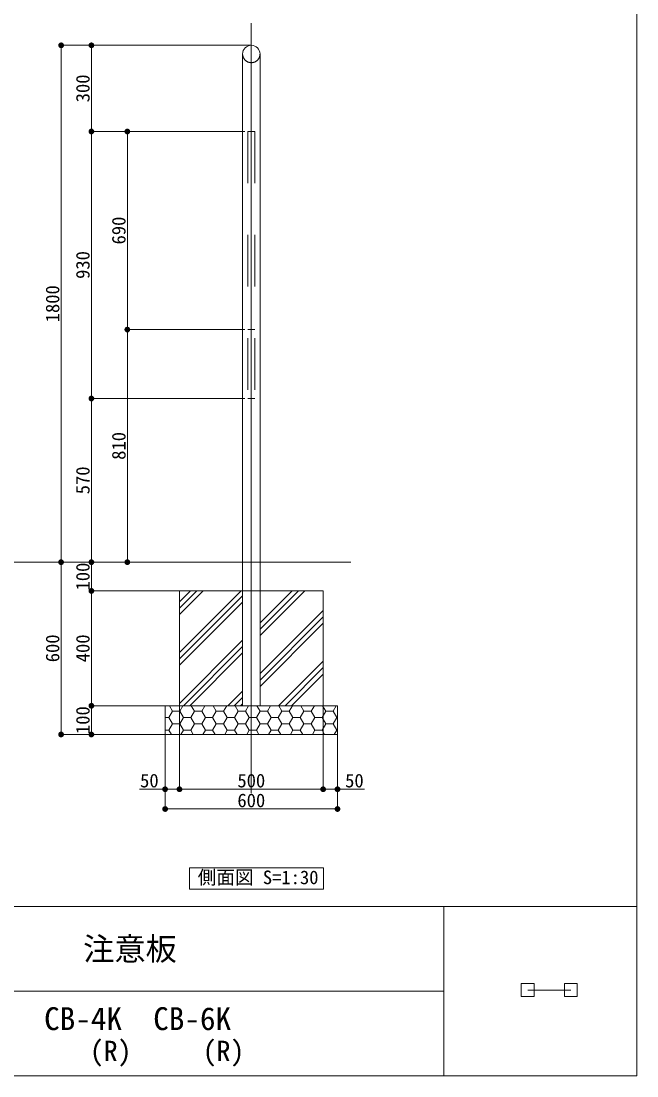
# Model space of a CAD drawing. Units: millimetres at full size, sheet at 1:30; some dimension numbers follow another scale. Extents: x 2064 to 10279, y 2990 to 8590.
# Drawn here: x 8136 to 10279, y 2990 to 6664 of the extents above; entities that cross this region are included whole.
import ezdxf
from ezdxf.enums import TextEntityAlignment as Align

# ---------------------------------------------------------------- set-up
doc = ezdxf.new("R2010")
doc.units = ezdxf.units.MM
doc.header["$LTSCALE"] = 30
doc.linetypes.add('DASHED_SPACED', pattern=[12, 6, -6])
doc.linetypes.add('USER1', pattern=[508, 317.5, -63.5, 63.5, -63.5])
for name, color, linetype, lineweight in [('0_2', 7, 'Continuous', 13), ('_0-0_', 7, 'Continuous', 13), ('ハッチ', 4, 'Continuous', 13), ('寸法', 1, 'Continuous', 13), ('画層2', 7, 'Continuous', 13)]:
    doc.layers.add(name, color=color, linetype=linetype, lineweight=lineweight)
doc.styles.add('ＭＳ ゴシック', font='')
doc.styles.get('ＭＳ ゴシック').set_extended_font_data('MS Gothic')
pattern_1 = [(45, (200.8, 0), (-88.3884, 88.3884), []), (45, (189.75, 11.05), (-88.3884, 88.3884), []), (45, (178.7, 22.1), (-88.3884, 88.3884), [])]

# ---------------------------------------------------------------- blocks, each defined once
blk = doc.blocks.new('filled_dot')
at = {"color": 0, "linetype": 'Continuous', "lineweight": -2, "const_width": 1.25}
blk.add_lwpolyline([(-0.625, 0, 1), (0.625, 0, 1)], format="xyb", close=True, dxfattribs=at)

msp = doc.modelspace()

# ---------------------------------------------------------------- hatches: boundary and pattern name
at = {"layer": 'ハッチ'}
h = msp.add_hatch(dxfattribs=at)
h.set_pattern_fill('USER', color=256, style=0, pattern_type=2)
h.set_pattern_definition(pattern_1)
h.paths.add_polyline_path([(8906.52, 4679.15), (8686.77, 4679.15), (8686.77, 4279.15), (8906.52, 4279.15)])
h = msp.add_hatch(dxfattribs=at)
h.set_pattern_fill('USER', color=256, style=0, pattern_type=2)
h.set_pattern_definition(pattern_1)
h.paths.add_polyline_path([(9186.77, 4679.15), (8967.02, 4679.15), (8967.02, 4279.15), (9186.77, 4279.15)])

# ---------------------------------------------------------------- linework, layer by layer
at = {"layer": '0_2'}
msp.add_line((9607.29, 3285.05), (6691.44, 3285.05), dxfattribs=at)
at = {"layer": '_0-0_', "color": 6}
msp.add_line((2064.43, 3579.92), (10278.81, 3579.92), dxfattribs=at)
at = {"layer": '_0-0_'}
msp.add_line((9607.29, 3579.92), (9607.29, 2990.19), dxfattribs=at)
at = {"layer": '_0-0_', "color": 6}
msp.add_lwpolyline([(10278.81, 8425.63), (2064.43, 8425.63), (2064.43, 2990.19), (10278.81, 2990.19)], close=True, dxfattribs=at)
at = {"layer": 'ハッチ'}
for p, q in [((8662.51, 4260.05), (8651.48, 4279.15)), ((8687.91, 4260.05), (8698.94, 4279.15)), ((8738.71, 4260.05), (8727.68, 4279.15)), ((8764.11, 4260.05), (8775.14, 4279.15)), ((8814.91, 4260.05), (8803.88, 4279.15)), ((8840.31, 4260.05), (8851.34, 4279.15)), ((8891.11, 4260.05), (8880.08, 4279.15)), ((8916.51, 4260.05), (8927.54, 4279.15)), ((8967.31, 4260.05), (8956.28, 4279.15)), ((8992.71, 4260.05), (9003.74, 4279.15)), ((9043.51, 4260.05), (9032.48, 4279.15)), ((9068.91, 4260.05), (9079.94, 4279.15)), ((9119.71, 4260.05), (9108.68, 4279.15)), ((9145.11, 4260.05), (9156.14, 4279.15)), ((9195.91, 4260.05), (9184.88, 4279.15)), ((9221.31, 4260.05), (9232.34, 4279.15)), ((8636.77, 4238.05), (8649.81, 4238.05)), ((8649.81, 4238.05), (8662.51, 4260.05)), ((8662.51, 4216.06), (8649.81, 4238.05)), ((8662.51, 4260.05), (8687.91, 4260.05)), ((8700.61, 4238.05), (8687.91, 4260.05)), ((8687.91, 4216.06), (8700.61, 4238.05)), ((8700.61, 4238.05), (8726.01, 4238.05)), ((8726.01, 4238.05), (8738.71, 4260.05)), ((8738.71, 4216.06), (8726.01, 4238.05)), ((8738.71, 4260.05), (8764.11, 4260.05)), ((8776.81, 4238.05), (8764.11, 4260.05)), ((8764.11, 4216.06), (8776.81, 4238.05)), ((8776.81, 4238.05), (8802.21, 4238.05)), ((8802.21, 4238.05), (8814.91, 4260.05)), ((8814.91, 4216.06), (8802.21, 4238.05)), ((8814.91, 4260.05), (8840.31, 4260.05)), ((8853.01, 4238.05), (8840.31, 4260.05)), ((8840.31, 4216.06), (8853.01, 4238.05)), ((8853.01, 4238.05), (8878.41, 4238.05)), ((8878.41, 4238.05), (8891.11, 4260.05)), ((8891.11, 4216.06), (8878.41, 4238.05)), ((8891.11, 4260.05), (8916.51, 4260.05)), ((8929.21, 4238.05), (8916.51, 4260.05)), ((8916.51, 4216.06), (8929.21, 4238.05)), ((8929.21, 4238.05), (8936.77, 4238.05)), ((8954.61, 4238.05), (8967.31, 4260.05)), ((8967.31, 4216.06), (8954.61, 4238.05)), ((8967.31, 4260.05), (8992.71, 4260.05)), ((9005.41, 4238.05), (8992.71, 4260.05)), ((8992.71, 4216.06), (9005.41, 4238.05)), ((9005.41, 4238.05), (9030.81, 4238.05)), ((9030.81, 4238.05), (9043.51, 4260.05)), ((9043.51, 4216.06), (9030.81, 4238.05)), ((9043.51, 4260.05), (9068.91, 4260.05)), ((9081.61, 4238.05), (9068.91, 4260.05)), ((9068.91, 4216.06), (9081.61, 4238.05)), ((9081.61, 4238.05), (9107.01, 4238.05)), ((9107.01, 4238.05), (9119.71, 4260.05)), ((9119.71, 4216.06), (9107.01, 4238.05)), ((9119.71, 4260.05), (9145.11, 4260.05)), ((9157.81, 4238.05), (9145.11, 4260.05)), ((9145.11, 4216.06), (9157.81, 4238.05)), ((9157.81, 4238.05), (9183.21, 4238.05)), ((9183.21, 4238.05), (9195.91, 4260.05)), ((9195.91, 4216.06), (9183.21, 4238.05)), ((9195.91, 4260.05), (9221.31, 4260.05)), ((9234.01, 4238.05), (9221.31, 4260.05)), ((9221.31, 4216.06), (9234.01, 4238.05)), ((9234.01, 4238.05), (9236.77, 4238.05)), ((8636.77, 4194.06), (8649.81, 4194.06)), ((8649.81, 4194.06), (8662.51, 4216.06)), ((8658.42, 4179.15), (8649.81, 4194.06)), ((8662.51, 4216.06), (8687.91, 4216.06)), ((8700.61, 4194.06), (8687.91, 4216.06)), ((8692.01, 4179.15), (8700.61, 4194.06)), ((8700.61, 4194.06), (8726.01, 4194.06)), ((8726.01, 4194.06), (8738.71, 4216.06)), ((8734.62, 4179.15), (8726.01, 4194.06)), ((8738.71, 4216.06), (8764.11, 4216.06)), ((8776.81, 4194.06), (8764.11, 4216.06)), ((8768.21, 4179.15), (8776.81, 4194.06)), ((8776.81, 4194.06), (8802.21, 4194.06)), ((8802.21, 4194.06), (8814.91, 4216.06)), ((8810.82, 4179.15), (8802.21, 4194.06)), ((8814.91, 4216.06), (8840.31, 4216.06)), ((8853.01, 4194.06), (8840.31, 4216.06)), ((8844.41, 4179.15), (8853.01, 4194.06)), ((8853.01, 4194.06), (8878.41, 4194.06)), ((8878.41, 4194.06), (8891.11, 4216.06)), ((8887.02, 4179.15), (8878.41, 4194.06)), ((8891.11, 4216.06), (8916.51, 4216.06)), ((8929.21, 4194.06), (8916.51, 4216.06)), ((8920.61, 4179.15), (8929.21, 4194.06)), ((8929.21, 4194.06), (8936.77, 4194.06)), ((8954.61, 4194.06), (8967.31, 4216.06)), ((8963.22, 4179.15), (8954.61, 4194.06)), ((8967.31, 4216.06), (8992.71, 4216.06)), ((9005.41, 4194.06), (8992.71, 4216.06)), ((8996.81, 4179.15), (9005.41, 4194.06)), ((9005.41, 4194.06), (9030.81, 4194.06)), ((9030.81, 4194.06), (9043.51, 4216.06)), ((9039.42, 4179.15), (9030.81, 4194.06)), ((9043.51, 4216.06), (9068.91, 4216.06)), ((9081.61, 4194.06), (9068.91, 4216.06)), ((9073.01, 4179.15), (9081.61, 4194.06)), ((9081.61, 4194.06), (9107.01, 4194.06)), ((9107.01, 4194.06), (9119.71, 4216.06)), ((9115.62, 4179.15), (9107.01, 4194.06)), ((9119.71, 4216.06), (9145.11, 4216.06)), ((9157.81, 4194.06), (9145.11, 4216.06)), ((9149.2, 4179.15), (9157.81, 4194.06)), ((9157.81, 4194.06), (9183.21, 4194.06)), ((9183.21, 4194.06), (9195.91, 4216.06)), ((9191.82, 4179.15), (9183.21, 4194.06)), ((9195.91, 4216.06), (9221.31, 4216.06)), ((9234.01, 4194.06), (9221.31, 4216.06)), ((9225.41, 4179.15), (9234.01, 4194.06)), ((9234.01, 4194.06), (9236.77, 4194.06))]:
    msp.add_line(p, q, dxfattribs=at)
at = {"layer": '寸法', "linetype": 'USER1'}
msp.add_line((8936.77, 6655.82), (8936.77, 3974.37), dxfattribs=at)
at = {"layer": '寸法'}
for p, q in [((8274.8, 6579.15), (8274.8, 4779.15)), ((8936.77, 6579.15), (8274.8, 6579.15)), ((8380.17, 6579.15), (8380.17, 6279.15)), ((8911.77, 6579.15), (8380.17, 6579.15)), ((8380.17, 6279.15), (8380.17, 5349.15)), ((8914.77, 6279.15), (8380.17, 6279.15)), ((8914.77, 6279.15), (8380.17, 6279.15)), ((8505.26, 6279.15), (8505.26, 5589.15)), ((8889.77, 6279.15), (8505.26, 6279.15)), ((8914.77, 5589.15), (8505.26, 5589.15)), ((8505.26, 5589.15), (8505.26, 4779.15)), ((8914.77, 5589.15), (8505.26, 5589.15)), ((8914.77, 5349.15), (8380.17, 5349.15)), ((8380.17, 5349.15), (8380.17, 4779.15)), ((8914.77, 5349.15), (8380.17, 5349.15)), ((8906.52, 4779.15), (8274.8, 4779.15)), ((8274.8, 4779.15), (8274.8, 4179.15)), ((8906.52, 4779.15), (8274.8, 4779.15)), ((8881.52, 4779.15), (8380.17, 4779.15)), ((8380.17, 4779.15), (8380.17, 4679.15)), ((8881.52, 4779.15), (8380.17, 4779.15)), ((8856.52, 4779.15), (8505.26, 4779.15)), ((8380.17, 4679.15), (8380.17, 4279.15)), ((8686.77, 4679.15), (8380.17, 4679.15)), ((8686.77, 4679.15), (8380.17, 4679.15)), ((8380.17, 4279.15), (8380.17, 4179.15)), ((8636.77, 4279.15), (8380.17, 4279.15)), ((8636.77, 4279.15), (8380.17, 4279.15)), ((8686.77, 4279.15), (8686.77, 3988.58)), ((8686.77, 4279.15), (8686.77, 3988.58)), ((9186.77, 4279.15), (9186.77, 3988.58)), ((8636.77, 4179.15), (8274.8, 4179.15)), ((8636.77, 4179.15), (8380.17, 4179.15)), ((8636.77, 4179.15), (8636.77, 3919.68)), ((8636.77, 4154.15), (8636.77, 3988.58)), ((9186.77, 4179.15), (9186.77, 3988.58)), ((9236.77, 4179.15), (9236.77, 3988.58)), ((9236.77, 4179.15), (9236.77, 3919.68)), ((8547.13, 3988.58), (8686.77, 3988.58)), ((8686.77, 3988.58), (9186.77, 3988.58)), ((9330.41, 3988.58), (9186.77, 3988.58)), ((8636.77, 3919.68), (9236.77, 3919.68))]:
    msp.add_line(p, q, dxfattribs=at)
at = {"layer": '寸法', "color": 3}
msp.add_lwpolyline([(8721.68, 3715.03), (9188.4, 3715.03), (9188.4, 3640.04), (8721.68, 3640.04)], close=True, dxfattribs=at)
at = {"layer": '画層2'}
for p, q in [((8906.52, 6548.9), (8906.52, 4279.15)), ((8967.02, 6548.9), (8967.02, 4279.15)), ((2164.49, 4779.15), (9283.74, 4779.15)), ((8686.77, 4679.15), (8686.77, 4279.15)), ((9186.77, 4679.15), (8686.77, 4679.15)), ((8906.52, 4679.15), (8686.77, 4679.15)), ((8906.52, 4679.15), (8967.02, 4679.15)), ((9186.77, 4679.15), (9186.77, 4279.15)), ((8636.77, 4279.15), (9236.77, 4279.15)), ((8636.77, 4279.15), (8636.77, 4179.15)), ((9236.77, 4279.15), (9236.77, 4179.15)), ((8936.77, 4238.05), (8954.61, 4238.05)), ((8936.77, 4194.06), (8954.61, 4194.06)), ((9236.77, 4179.15), (8636.77, 4179.15))]:
    msp.add_line(p, q, dxfattribs=at)
at = {"layer": '画層2', "linetype": 'DASHED_SPACED'}
for p, q in [((8924.77, 6279.15), (8924.77, 5349.15)), ((8924.77, 6279.15), (8948.77, 6279.15)), ((8948.77, 6279.15), (8948.77, 5349.15)), ((8924.77, 5589.15), (8948.77, 5589.15)), ((8924.77, 5349.15), (8948.77, 5349.15))]:
    msp.add_line(p, q, dxfattribs=at)
at = {"layer": '画層2', "color": 1}
msp.add_line((9898.96, 3289.17), (10048.96, 3289.17), dxfattribs=at)
for points in [[(9876.46, 3266.67), (9876.46, 3311.67), (9921.46, 3311.67), (9921.46, 3266.67)], [(10026.46, 3266.67), (10026.46, 3311.67), (10071.46, 3311.67), (10071.46, 3266.67)]]:
    msp.add_lwpolyline(points, close=True, dxfattribs=at)
at = {"layer": '画層2'}
msp.add_arc((8936.77, 6548.9), 30.25, 0, 180, dxfattribs=at)
at = {"layer": '画層2', "linetype": 'DASHED_SPACED'}
msp.add_arc((8936.77, 6548.9), 30.25, 180, 0, dxfattribs=at)

# ---------------------------------------------------------------- block references
at = {"layer": '寸法', "xscale": 8, "yscale": 8}
for p, rotation in [((8274.8, 6579.15), 270), ((8380.17, 6579.15), 270), ((8380.17, 6279.15), 270), ((8380.17, 6279.15), 90), ((8505.26, 6279.15), 270), ((8505.26, 5589.15), 90), ((8505.26, 5589.15), 270), ((8380.17, 5349.15), 90), ((8380.17, 5349.15), 270), ((8274.8, 4779.15), 90), ((8274.8, 4779.15), 270), ((8380.17, 4779.15), 90), ((8380.17, 4779.15), 270), ((8505.26, 4779.15), 90), ((8380.17, 4679.15), 270), ((8380.17, 4679.15), 90), ((8380.17, 4279.15), 270), ((8380.17, 4279.15), 90), ((8274.8, 4179.15), 90), ((8380.17, 4179.15), 90), ((8686.77, 3988.58), 180), ((9186.77, 3988.58), 180), ((9236.77, 3988.58), 180), ((9236.77, 3919.68), 180)]:
    msp.add_blockref('filled_dot', p, dxfattribs=dict(at, rotation=rotation))
for p in [(8636.77, 3988.58), (8686.77, 3988.58), (9186.77, 3988.58), (8636.77, 3919.68)]:
    msp.add_blockref('filled_dot', p, dxfattribs=at)

# ---------------------------------------------------------------- texts
at = {"layer": '_0-0_', "style": 'ＭＳ ゴシック'}
for s, height, p in [('注意板', 79.75, (8514.47, 3432.49)), ('CB-4K  CB-6K', 79.75, (8541.12, 3189.55)), ('(R)', 71.21, (8447.24, 3077.14)), ('(R)', 71.21, (8839.99, 3077.14))]:
    msp.add_text(s, height=height, dxfattribs=at).set_placement(p, align=Align.MIDDLE_CENTER)
at = {"layer": '寸法', "style": 'ＭＳ ゴシック'}
for s, p in [('300', (8350.17, 6429.15)), ('690', (8475.26, 5934.15)), ('930', (8350.17, 5814.15)), ('1800', (8244.8, 5679.15)), ('810', (8475.26, 5184.15)), ('570', (8350.17, 5064.15)), ('100', (8350.17, 4729.15)), ('600', (8244.8, 4479.15)), ('400', (8350.17, 4479.15)), ('100', (8350.17, 4229.15))]:
    msp.add_text(s, height=47.47, rotation=90, dxfattribs=at).set_placement(p, align=Align.MIDDLE_CENTER)
for s, p in [('50', (8581.95, 4018.58)), ('500', (8936.77, 4018.58)), ('50', (9295.58, 4018.58)), ('600', (8936.77, 3949.68))]:
    msp.add_text(s, height=47.47, dxfattribs=at).set_placement(p, align=Align.MIDDLE_CENTER)
at = {"layer": '寸法', "color": 3, "style": 'ＭＳ ゴシック'}
msp.add_text('側面図 S=1:30', height=47.47, dxfattribs=at).set_placement((8750.34, 3643.65), align=Align.BOTTOM_LEFT)

doc.saveas('drawing.dxf')
